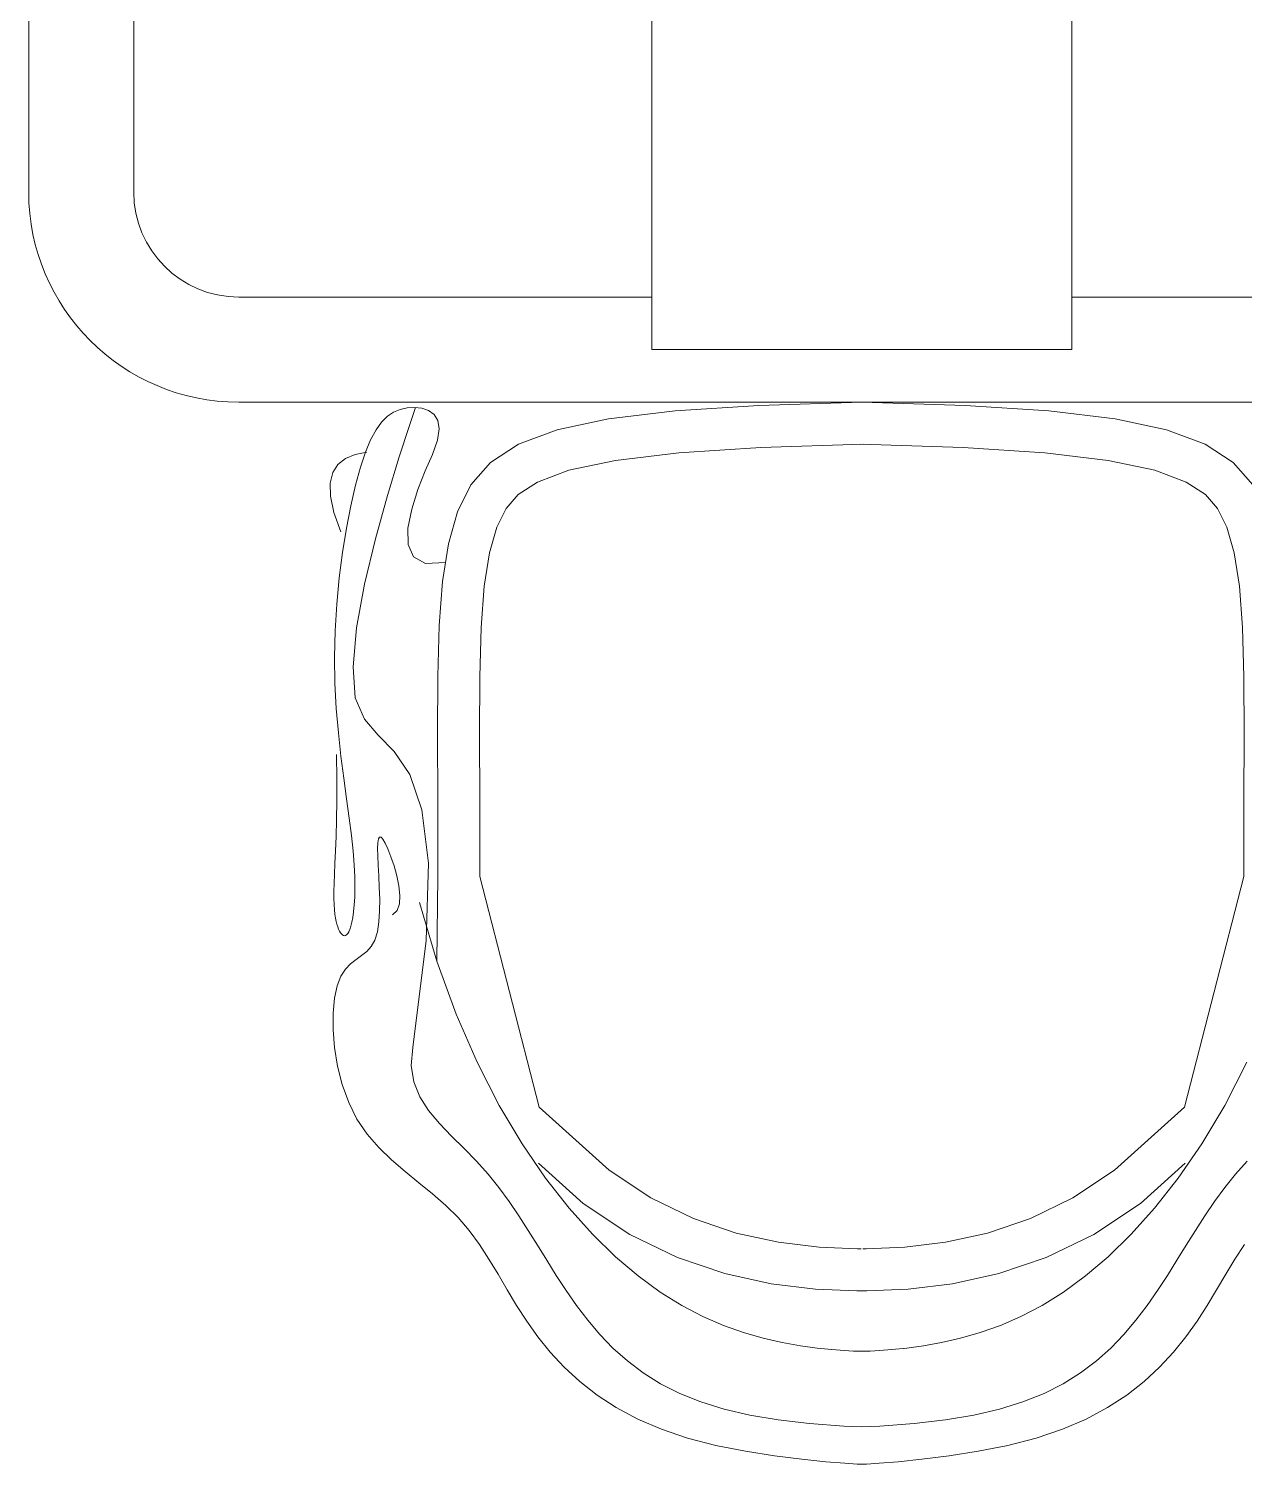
# Model space of a CAD drawing. Header units: millimetres. Extents: x 15905 to 65459, y 54615 to 76704.
# Drawn here: x 49647 to 50226, y 61778 to 62462 of the extents above; entities that cross this region are included whole.
import ezdxf

# ---------------------------------------------------------------- set-up
doc = ezdxf.new("R2010")
doc.units = ezdxf.units.MM
doc.layers.add('Столы', color=250, linetype='Continuous', lineweight=5)

# ---------------------------------------------------------------- blocks, each defined once
blk = doc.blocks.new('ОГ52_на12персон_стол2800х900')
for p, q in [((-1400, 179.32), (-1400, -520.68)), ((-1350, -270.68), (-1350, -520.68)), ((-1103.37, -395.68), (-1103.37, -595.68)), ((-903.37, -595.68), (-903.37, -395.68)), ((-1300, -570.68), (-1103.37, -570.68)), ((-903.37, -570.68), (-603.37, -570.68)), ((-1103.37, -595.68), (-903.37, -595.68)), ((-1300, -620.68), (1300, -620.68)), ((-1052.48, -622.24), (-1003.37, -620.68)), ((-954.25, -622.24), (-1003.37, -620.68)), ((-1229.24, -627.43), (-1232.02, -630.19)), ((-1226.3, -625.46), (-1229.24, -627.43)), ((-1223.17, -624.18), (-1226.3, -625.46)), ((-1219.83, -623.45), (-1223.17, -624.18)), ((-1216.3, -623.21), (-1219.83, -623.45)), ((-1218.94, -632.32), (-1215.88, -623.25)), ((-1212.81, -623.54), (-1216.3, -623.21)), ((-1209.63, -624.59), (-1212.81, -623.54)), ((-1207.03, -626.5), (-1209.63, -624.59)), ((-1205.28, -629.41), (-1207.03, -626.5)), ((-1148.45, -633.9), (-1123.97, -628.66)), ((-1123.97, -628.66), (-1092.33, -624.84)), ((-1092.33, -624.84), (-1052.48, -622.24)), ((-914.4, -624.84), (-954.25, -622.24)), ((-882.76, -628.66), (-914.4, -624.84)), ((-858.28, -633.9), (-882.76, -628.66)), ((-1234.67, -633.88), (-1237.21, -638.62)), ((-1232.02, -630.19), (-1234.67, -633.88)), ((-1223.64, -646.8), (-1218.94, -632.32)), ((-1205.41, -638.81), (-1204.65, -633.47)), ((-1204.65, -633.47), (-1205.28, -629.41)), ((-1166.83, -640.74), (-1148.45, -633.9)), ((-839.9, -640.74), (-858.28, -633.9)), ((-1237.21, -638.62), (-1239.66, -644.52)), ((-1207.83, -645.58), (-1205.41, -638.81)), ((-1180.15, -649.4), (-1166.83, -640.74)), ((-1090.48, -644.76), (-1051.51, -642.22)), ((-1051.51, -642.22), (-1002.73, -640.67)), ((-955.22, -642.22), (-1004, -640.67)), ((-916.25, -644.76), (-955.22, -642.22)), ((-826.58, -649.4), (-839.9, -640.74)), ((-1252.77, -650.38), (-1249.16, -647.56)), ((-1249.16, -647.56), (-1244.55, -645.63)), ((-1244.55, -645.63), (-1239.08, -644.46)), ((-1239.66, -644.52), (-1242.06, -651.71)), ((-1229.22, -665.14), (-1223.64, -646.8)), ((-1207.83, -645.58), (-1211.21, -653.36)), ((-1142.84, -653.15), (-1120.68, -648.4)), ((-1120.68, -648.4), (-1090.48, -644.76)), ((-886.06, -648.4), (-916.25, -644.76)), ((-863.89, -653.15), (-886.06, -648.4)), ((-1256.5, -659.21), (-1255.26, -654.22)), ((-1255.26, -654.22), (-1252.77, -650.38)), ((-1242.06, -651.71), (-1244.4, -660.26)), ((-1211.21, -653.36), (-1214.71, -662.32)), ((-1189.48, -660.04), (-1180.15, -649.4)), ((-1157.78, -658.72), (-1142.84, -653.15)), ((-848.95, -658.72), (-863.89, -653.15)), ((-817.26, -660.04), (-826.58, -649.4)), ((-1256.34, -665.48), (-1256.5, -659.21)), ((-1244.4, -660.26), (-1246.64, -670.01)), ((-1214.71, -662.32), (-1217.68, -671.68)), ((-1195.85, -672.88), (-1189.48, -660.04)), ((-1166.94, -664.66), (-1157.78, -658.72)), ((-839.8, -664.66), (-848.95, -658.72)), ((-1254.67, -673.16), (-1256.34, -665.48)), ((-1234.96, -685.83), (-1229.22, -665.14)), ((-1172.72, -671.26), (-1166.94, -664.66)), ((-834.02, -671.26), (-839.8, -664.66)), ((-1251.36, -682.38), (-1254.67, -673.16)), ((-1246.64, -670.01), (-1248.73, -680.76)), ((-1217.68, -671.68), (-1219.46, -680.65)), ((-1200.21, -688.12), (-1195.85, -672.88)), ((-1177.13, -680.14), (-1172.72, -671.26)), ((-829.61, -680.14), (-834.02, -671.26)), ((-1248.73, -680.76), (-1250.58, -692.29)), ((-1219.46, -680.65), (-1219.4, -688.46)), ((-1180.64, -692.42), (-1177.13, -680.14)), ((-826.1, -692.42), (-829.61, -680.14)), ((-1240.09, -707.33), (-1234.96, -685.83)), ((-1219.4, -688.46), (-1216.84, -694.32)), ((-1203.01, -706.03), (-1200.21, -688.12)), ((-1250.58, -692.29), (-1252.14, -704.4)), ((-1216.84, -694.32), (-1211.13, -697.45)), ((-1211.13, -697.45), (-1201.61, -697.07)), ((-1183.12, -708.33), (-1180.64, -692.42)), ((-823.61, -708.33), (-826.1, -692.42)), ((-1252.14, -704.4), (-1253.35, -716.88)), ((-1243.89, -728.11), (-1240.09, -707.33)), ((-1204.57, -726.94), (-1203.01, -706.03)), ((-1184.6, -727.97), (-1183.12, -708.33)), ((-822.14, -727.97), (-823.61, -708.33)), ((-1253.35, -716.88), (-1254.14, -729.52)), ((-1254.14, -729.52), (-1254.45, -742.11)), ((-1245.62, -746.63), (-1243.89, -728.11)), ((-1205.25, -751.13), (-1204.57, -726.94)), ((-1185.25, -751.45), (-1184.6, -727.97)), ((-821.48, -751.45), (-822.14, -727.97)), ((-1254.45, -742.11), (-1254.24, -754.46)), ((-1244.53, -761.38), (-1245.62, -746.63)), ((-1205.37, -778.91), (-1205.25, -751.13)), ((-1185.37, -778.91), (-1185.25, -751.45)), ((-821.37, -778.91), (-821.48, -751.45)), ((-1254.24, -754.46), (-1253.59, -766.48)), ((-1240.21, -771.53), (-1244.53, -761.38)), ((-1253.59, -766.48), (-1252.6, -778.08)), ((-1233.61, -779.15), (-1240.21, -771.53)), ((-1252.6, -778.08), (-1251.38, -789.18)), ((-1205.26, -810.58), (-1205.37, -778.91)), ((-1185.26, -810.54), (-1185.37, -778.91)), ((-821.48, -810.54), (-821.37, -778.91)), ((-1225.99, -787.04), (-1233.61, -779.15)), ((-1253.27, -800.21), (-1253.41, -788.46)), ((-1251.38, -789.18), (-1250.05, -799.7)), ((-1218.62, -797.97), (-1225.99, -787.04)), ((-1212.78, -814.73), (-1218.62, -797.97)), ((-1253.29, -810.55), (-1253.27, -800.21)), ((-1250.05, -799.7), (-1248.69, -809.56)), ((-1253.43, -819.6), (-1253.29, -810.55)), ((-1248.69, -809.56), (-1247.43, -818.69)), ((-1205.26, -846.44), (-1205.26, -810.58)), ((-1185.26, -846.55), (-1185.26, -810.54)), ((-821.48, -846.55), (-821.48, -810.54)), ((-1253.66, -827.5), (-1253.43, -819.6)), ((-1247.43, -818.69), (-1246.37, -826.99)), ((-1209.75, -840.11), (-1212.78, -814.73)), ((-1253.93, -834.35), (-1253.66, -827.5)), ((-1246.37, -826.99), (-1245.58, -834.42)), ((-1233.79, -830.45), (-1233.92, -833.15)), ((-1233.92, -833.15), (-1233.87, -836.73)), ((-1233.48, -828.65), (-1233.79, -830.45)), ((-1232.98, -827.75), (-1233.48, -828.65)), ((-1232.29, -827.76), (-1232.98, -827.75)), ((-1231.41, -828.7), (-1232.29, -827.76)), ((-1230.32, -830.57), (-1231.41, -828.7)), ((-1229.03, -833.39), (-1230.32, -830.57)), ((-1227.56, -837.1), (-1229.03, -833.39)), ((-1254.46, -845.39), (-1254.21, -840.27)), ((-1254.21, -840.27), (-1253.93, -834.35)), ((-1245.58, -834.42), (-1245.06, -841)), ((-1233.87, -836.73), (-1233.66, -841.16)), ((-1226.07, -841.47), (-1227.56, -837.1)), ((-1210.78, -876.9), (-1209.75, -840.11)), ((-1254.65, -849.83), (-1254.46, -845.39)), ((-1245.06, -841), (-1244.78, -846.8)), ((-1244.78, -846.8), (-1244.7, -851.87)), ((-1233.66, -841.16), (-1233.37, -846.22)), ((-1233.37, -846.22), (-1233.09, -851.69)), ((-1224.74, -846.2), (-1226.07, -841.47)), ((-1223.74, -850.99), (-1224.74, -846.2)), ((-1205.7, -886.8), (-1205.26, -846.44)), ((-1156.98, -956.38), (-1185.26, -846.55)), ((-849.76, -956.38), (-821.48, -846.55)), ((-1254.73, -853.68), (-1254.65, -849.83)), ((-1254.73, -857.02), (-1254.73, -853.68)), ((-1244.7, -851.87), (-1244.79, -856.27)), ((-1233.09, -851.69), (-1232.92, -857.33)), ((-1223.26, -855.54), (-1223.74, -850.99)), ((-1254.64, -859.89), (-1254.73, -857.02)), ((-1254.47, -862.37), (-1254.64, -859.89)), ((-1245.01, -860.06), (-1245.34, -863.29)), ((-1244.79, -856.27), (-1245.01, -860.06)), ((-1232.92, -857.33), (-1232.95, -862.89)), ((-1224.61, -862.74), (-1223.49, -859.55)), ((-1223.49, -859.55), (-1223.26, -855.54)), ((-1214, -858.96), (-1205.72, -886.79)), ((-1254.25, -864.48), (-1254.47, -862.37)), ((-1253.97, -866.3), (-1254.25, -864.48)), ((-1253.64, -867.87), (-1253.97, -866.3)), ((-1253.28, -869.25), (-1253.64, -867.87)), ((-1245.73, -866.03), (-1246.17, -868.32)), ((-1245.34, -863.29), (-1245.73, -866.03)), ((-1232.95, -862.89), (-1233.27, -868.16)), ((-1226.8, -864.79), (-1224.61, -862.74)), ((-1252.9, -870.47), (-1253.28, -869.25)), ((-1252.5, -871.56), (-1252.9, -870.47)), ((-1252.07, -872.49), (-1252.5, -871.56)), ((-1251.63, -873.27), (-1252.07, -872.49)), ((-1251.17, -873.88), (-1251.63, -873.27)), ((-1250.69, -874.32), (-1251.17, -873.88)), ((-1250.2, -874.6), (-1250.69, -874.32)), ((-1249.7, -874.69), (-1250.2, -874.6)), ((-1249.18, -874.59), (-1249.7, -874.69)), ((-1248.66, -874.27), (-1249.18, -874.59)), ((-1248.14, -873.71), (-1248.66, -874.27)), ((-1247.62, -872.86), (-1248.14, -873.71)), ((-1247.12, -871.7), (-1247.62, -872.86)), ((-1246.63, -870.2), (-1247.12, -871.7)), ((-1246.17, -868.32), (-1246.63, -870.2)), ((-1233.98, -872.89), (-1235.17, -876.84)), ((-1233.27, -868.16), (-1233.98, -872.89)), ((-1236.9, -879.87), (-1239.07, -882.2)), ((-1235.17, -876.84), (-1236.9, -879.87)), ((-1217.15, -927.87), (-1210.78, -876.9)), ((-1246.74, -888.03), (-1249.22, -890.62)), ((-1244.12, -885.97), (-1246.74, -888.03)), ((-1241.52, -884.13), (-1244.12, -885.97)), ((-1239.07, -882.2), (-1241.52, -884.13)), ((-1205.72, -886.79), (-1196.52, -912.08)), ((-1251.43, -894.03), (-1253.22, -898.59)), ((-1249.22, -890.62), (-1251.43, -894.03)), ((-1253.22, -898.59), (-1254.46, -904.49)), ((-1254.46, -904.49), (-1255.11, -911.55)), ((-1255.11, -911.55), (-1255.1, -919.48)), ((-1196.52, -912.08), (-1186.59, -934.93)), ((-1255.1, -919.48), (-1254.4, -927.99)), ((-1254.4, -927.99), (-1252.96, -936.78)), ((-1217.15, -927.87), (-1217.95, -936.53)), ((-1186.59, -934.93), (-1176.08, -955.46)), ((-820.14, -934.93), (-830.65, -955.46)), ((-1252.96, -936.78), (-1250.73, -945.57)), ((-1217.95, -936.53), (-1216.73, -944.33)), ((-1250.73, -945.57), (-1247.67, -954.07)), ((-1216.73, -944.33), (-1213.84, -951.42)), ((-1247.67, -954.07), (-1243.73, -961.98)), ((-1213.84, -951.42), (-1209.63, -957.97)), ((-1176.08, -955.46), (-1165.16, -973.79)), ((-1156.98, -956.38), (-1123.7, -986.28)), ((-849.76, -956.38), (-883.04, -986.28)), ((-830.65, -955.46), (-841.58, -973.79)), ((-1243.73, -961.98), (-1238.91, -969.1)), ((-1209.63, -957.97), (-1204.47, -964.14)), ((-1238.91, -969.1), (-1233.35, -975.52)), ((-1204.47, -964.14), (-1198.7, -970.09)), ((-1198.7, -970.09), (-1192.68, -975.98)), ((-1233.35, -975.52), (-1227.26, -981.41)), ((-1192.68, -975.98), (-1186.78, -981.97)), ((-1165.16, -973.79), (-1153.98, -990.05)), ((-841.58, -973.79), (-852.75, -990.05)), ((-1227.26, -981.41), (-1220.83, -986.94)), ((-1186.78, -981.97), (-1181.26, -988.18)), ((-1157.33, -982.95), (-1135.99, -1002.12)), ((-849.41, -982.95), (-870.75, -1002.12)), ((-819.96, -981.97), (-825.48, -988.18)), ((-1220.83, -986.94), (-1214.25, -992.27)), ((-1181.26, -988.18), (-1176.12, -994.63)), ((-1153.98, -990.05), (-1142.73, -1004.34)), ((-1123.7, -986.28), (-1103.83, -999.52)), ((-883.04, -986.28), (-902.91, -999.52)), ((-852.75, -990.05), (-864.01, -1004.34)), ((-825.48, -988.18), (-830.62, -994.63)), ((-1214.25, -992.27), (-1207.71, -997.59)), ((-1207.71, -997.59), (-1201.42, -1003.05)), ((-1176.12, -994.63), (-1171.28, -1001.27)), ((-830.62, -994.63), (-835.45, -1001.27)), ((-1201.42, -1003.05), (-1195.56, -1008.83)), ((-1171.28, -1001.27), (-1166.67, -1008.08)), ((-1142.73, -1004.34), (-1131.55, -1016.78)), ((-1135.99, -1002.12), (-1113.78, -1016.92)), ((-1103.83, -999.52), (-1083.56, -1009.34)), ((-902.91, -999.52), (-923.17, -1009.34)), ((-870.75, -1002.12), (-892.96, -1016.92)), ((-864.01, -1004.34), (-875.19, -1016.78)), ((-835.45, -1001.27), (-840.06, -1008.08)), ((-1195.56, -1008.83), (-1190.26, -1015.06)), ((-1166.67, -1008.08), (-1162.2, -1015.03)), ((-1083.56, -1009.34), (-1063.22, -1016.23)), ((-923.17, -1009.34), (-943.52, -1016.23)), ((-840.06, -1008.08), (-844.54, -1015.03)), ((-1190.26, -1015.06), (-1185.44, -1021.69)), ((-1162.2, -1015.03), (-1157.79, -1022.08)), ((-1131.55, -1016.78), (-1120.58, -1027.51)), ((-1113.78, -1016.92), (-1091.16, -1027.88)), ((-1063.22, -1016.23), (-1043.14, -1020.64)), ((-943.52, -1016.23), (-963.59, -1020.64)), ((-892.96, -1016.92), (-915.58, -1027.88)), ((-875.19, -1016.78), (-886.15, -1027.51)), ((-844.54, -1015.03), (-848.95, -1022.08)), ((-1185.44, -1021.69), (-1180.94, -1028.66)), ((-1157.79, -1022.08), (-1153.36, -1029.21)), ((-1043.14, -1020.64), (-1023.75, -1023.02)), ((-1023.75, -1023.02), (-1005.48, -1023.82)), ((-1005.48, -1023.82), (-1003.76, -1023.78)), ((-1001.26, -1023.82), (-1002.98, -1023.78)), ((-982.99, -1023.02), (-1001.26, -1023.82)), ((-963.59, -1020.64), (-982.99, -1023.02)), ((-848.95, -1022.08), (-853.38, -1029.21)), ((-821.29, -1021.69), (-825.8, -1028.66)), ((-1180.94, -1028.66), (-1176.58, -1035.88)), ((-1153.36, -1029.21), (-1148.83, -1036.39)), ((-1120.58, -1027.51), (-1109.86, -1036.65)), ((-1091.16, -1027.88), (-1068.59, -1035.52)), ((-915.58, -1027.88), (-938.15, -1035.52)), ((-886.15, -1027.51), (-896.87, -1036.65)), ((-853.38, -1029.21), (-857.9, -1036.39)), ((-825.8, -1028.66), (-830.15, -1035.88)), ((-1176.58, -1035.88), (-1172.23, -1043.27)), ((-1148.83, -1036.39), (-1144.13, -1043.58)), ((-1109.86, -1036.65), (-1099.37, -1044.36)), ((-1068.59, -1035.52), (-1046.52, -1040.38)), ((-938.15, -1035.52), (-960.22, -1040.38)), ((-896.87, -1036.65), (-907.36, -1044.36)), ((-857.9, -1036.39), (-862.61, -1043.58)), ((-830.15, -1035.88), (-834.5, -1043.27)), ((-1172.23, -1043.27), (-1167.73, -1050.76)), ((-1144.13, -1043.58), (-1139.16, -1050.71)), ((-1099.37, -1044.36), (-1089.12, -1050.77)), ((-1046.52, -1040.38), (-1025.41, -1042.97)), ((-1025.41, -1042.97), (-1005.72, -1043.83)), ((-1005.72, -1043.83), (-1003.37, -1043.78)), ((-1001.02, -1043.83), (-1003.37, -1043.78)), ((-981.33, -1042.97), (-1001.02, -1043.83)), ((-960.22, -1040.38), (-981.33, -1042.97)), ((-907.36, -1044.36), (-917.61, -1050.77)), ((-862.61, -1043.58), (-867.57, -1050.71)), ((-834.5, -1043.27), (-839.01, -1050.76)), ((-1167.73, -1050.76), (-1162.91, -1058.27)), ((-1139.16, -1050.71), (-1133.85, -1057.7)), ((-1089.12, -1050.77), (-1079.1, -1056.02)), ((-917.61, -1050.77), (-927.64, -1056.02)), ((-867.57, -1050.71), (-872.88, -1057.7)), ((-839.01, -1050.76), (-843.83, -1058.27)), ((-1162.91, -1058.27), (-1157.61, -1065.72)), ((-1133.85, -1057.7), (-1128.11, -1064.48)), ((-1079.1, -1056.02), (-1069.31, -1060.26)), ((-927.64, -1056.02), (-937.43, -1060.26)), ((-872.88, -1057.7), (-878.62, -1064.48)), ((-843.83, -1058.27), (-849.12, -1065.72)), ((-1157.61, -1065.72), (-1151.71, -1073.02)), ((-1128.11, -1064.48), (-1121.86, -1070.97)), ((-1069.31, -1060.26), (-1059.74, -1063.63)), ((-1059.74, -1063.63), (-1050.39, -1066.28)), ((-947, -1063.63), (-956.35, -1066.28)), ((-937.43, -1060.26), (-947, -1063.63)), ((-878.62, -1064.48), (-884.87, -1070.97)), ((-849.12, -1065.72), (-855.03, -1073.02)), ((-1121.86, -1070.97), (-1115.02, -1077.1)), ((-1050.39, -1066.28), (-1041.3, -1068.34)), ((-1041.3, -1068.34), (-1032.66, -1069.88)), ((-1032.66, -1069.88), (-1024.71, -1070.98)), ((-1024.71, -1070.98), (-1017.68, -1071.72)), ((-1017.68, -1071.72), (-1011.79, -1072.17)), ((-1011.79, -1072.17), (-1007.29, -1072.4)), ((-1007.29, -1072.4), (-1004.4, -1072.49)), ((-1004.4, -1072.49), (-1003.37, -1072.5)), ((-1002.33, -1072.49), (-1003.37, -1072.5)), ((-999.45, -1072.4), (-1002.33, -1072.49)), ((-994.94, -1072.17), (-999.45, -1072.4)), ((-989.06, -1071.72), (-994.94, -1072.17)), ((-982.02, -1070.98), (-989.06, -1071.72)), ((-974.07, -1069.88), (-982.02, -1070.98)), ((-965.43, -1068.34), (-974.07, -1069.88)), ((-956.35, -1066.28), (-965.43, -1068.34)), ((-884.87, -1070.97), (-891.71, -1077.1)), ((-1151.71, -1073.02), (-1145.1, -1080.11)), ((-1115.02, -1077.1), (-1107.5, -1082.79)), ((-891.71, -1077.1), (-899.23, -1082.79)), ((-855.03, -1073.02), (-861.64, -1080.11)), ((-1145.1, -1080.11), (-1137.71, -1086.91)), ((-1107.5, -1082.79), (-1099.22, -1087.97)), ((-899.23, -1082.79), (-907.51, -1087.97)), ((-861.64, -1080.11), (-869.03, -1086.91)), ((-1137.71, -1086.91), (-1129.46, -1093.35)), ((-1129.46, -1093.35), (-1120.28, -1099.33)), ((-1099.22, -1087.97), (-1090.1, -1092.56)), ((-1090.1, -1092.56), (-1080.03, -1096.58)), ((-916.64, -1092.56), (-926.71, -1096.58)), ((-907.51, -1087.97), (-916.64, -1092.56)), ((-877.28, -1093.35), (-886.46, -1099.33)), ((-869.03, -1086.91), (-877.28, -1093.35)), ((-1120.28, -1099.33), (-1110.09, -1104.8)), ((-1080.03, -1096.58), (-1068.92, -1100.01)), ((-1068.92, -1100.01), (-1056.66, -1102.88)), ((-937.82, -1100.01), (-950.08, -1102.88)), ((-926.71, -1096.58), (-937.82, -1100.01)), ((-886.46, -1099.33), (-896.65, -1104.8)), ((-1110.09, -1104.8), (-1098.81, -1109.67)), ((-1056.66, -1102.88), (-1043.15, -1105.18)), ((-1043.15, -1105.18), (-1028.29, -1106.93)), ((-1028.29, -1106.93), (-1011.98, -1108.13)), ((-978.44, -1106.93), (-994.75, -1108.13)), ((-963.59, -1105.18), (-978.44, -1106.93)), ((-950.08, -1102.88), (-963.59, -1105.18)), ((-896.65, -1104.8), (-907.92, -1109.67)), ((-1098.81, -1109.67), (-1086.38, -1113.86)), ((-1086.38, -1113.86), (-1072.83, -1117.34)), ((-1011.98, -1108.13), (-1003.37, -1108.44)), ((-994.75, -1108.13), (-1003.37, -1108.44)), ((-920.36, -1113.86), (-933.9, -1117.34)), ((-907.92, -1109.67), (-920.36, -1113.86)), ((-1072.83, -1117.34), (-1058.77, -1120.12)), ((-1058.77, -1120.12), (-1044.89, -1122.3)), ((-947.97, -1120.12), (-961.84, -1122.3)), ((-933.9, -1117.34), (-947.97, -1120.12)), ((-1044.89, -1122.3), (-1031.92, -1123.93)), ((-1031.92, -1123.93), (-1020.57, -1125.08)), ((-1020.57, -1125.08), (-1011.55, -1125.82)), ((-1011.55, -1125.82), (-1005.58, -1126.21)), ((-1005.58, -1126.21), (-1003.37, -1126.33)), ((-1001.16, -1126.21), (-1003.37, -1126.33)), ((-995.19, -1125.82), (-1001.16, -1126.21)), ((-986.17, -1125.08), (-995.19, -1125.82)), ((-974.82, -1123.93), (-986.17, -1125.08)), ((-961.84, -1122.3), (-974.82, -1123.93))]:
    blk.add_line(p, q)
for radius in [100, 50]:
    blk.add_arc((-1300, -520.68), radius, 180, 270)

msp = doc.modelspace()

# ---------------------------------------------------------------- block references
at = {"layer": 'Столы'}
msp.add_blockref('ОГ52_на12персон_стол2800х900', (51047.05, 62904.8), dxfattribs=at)

doc.saveas('drawing.dxf')
